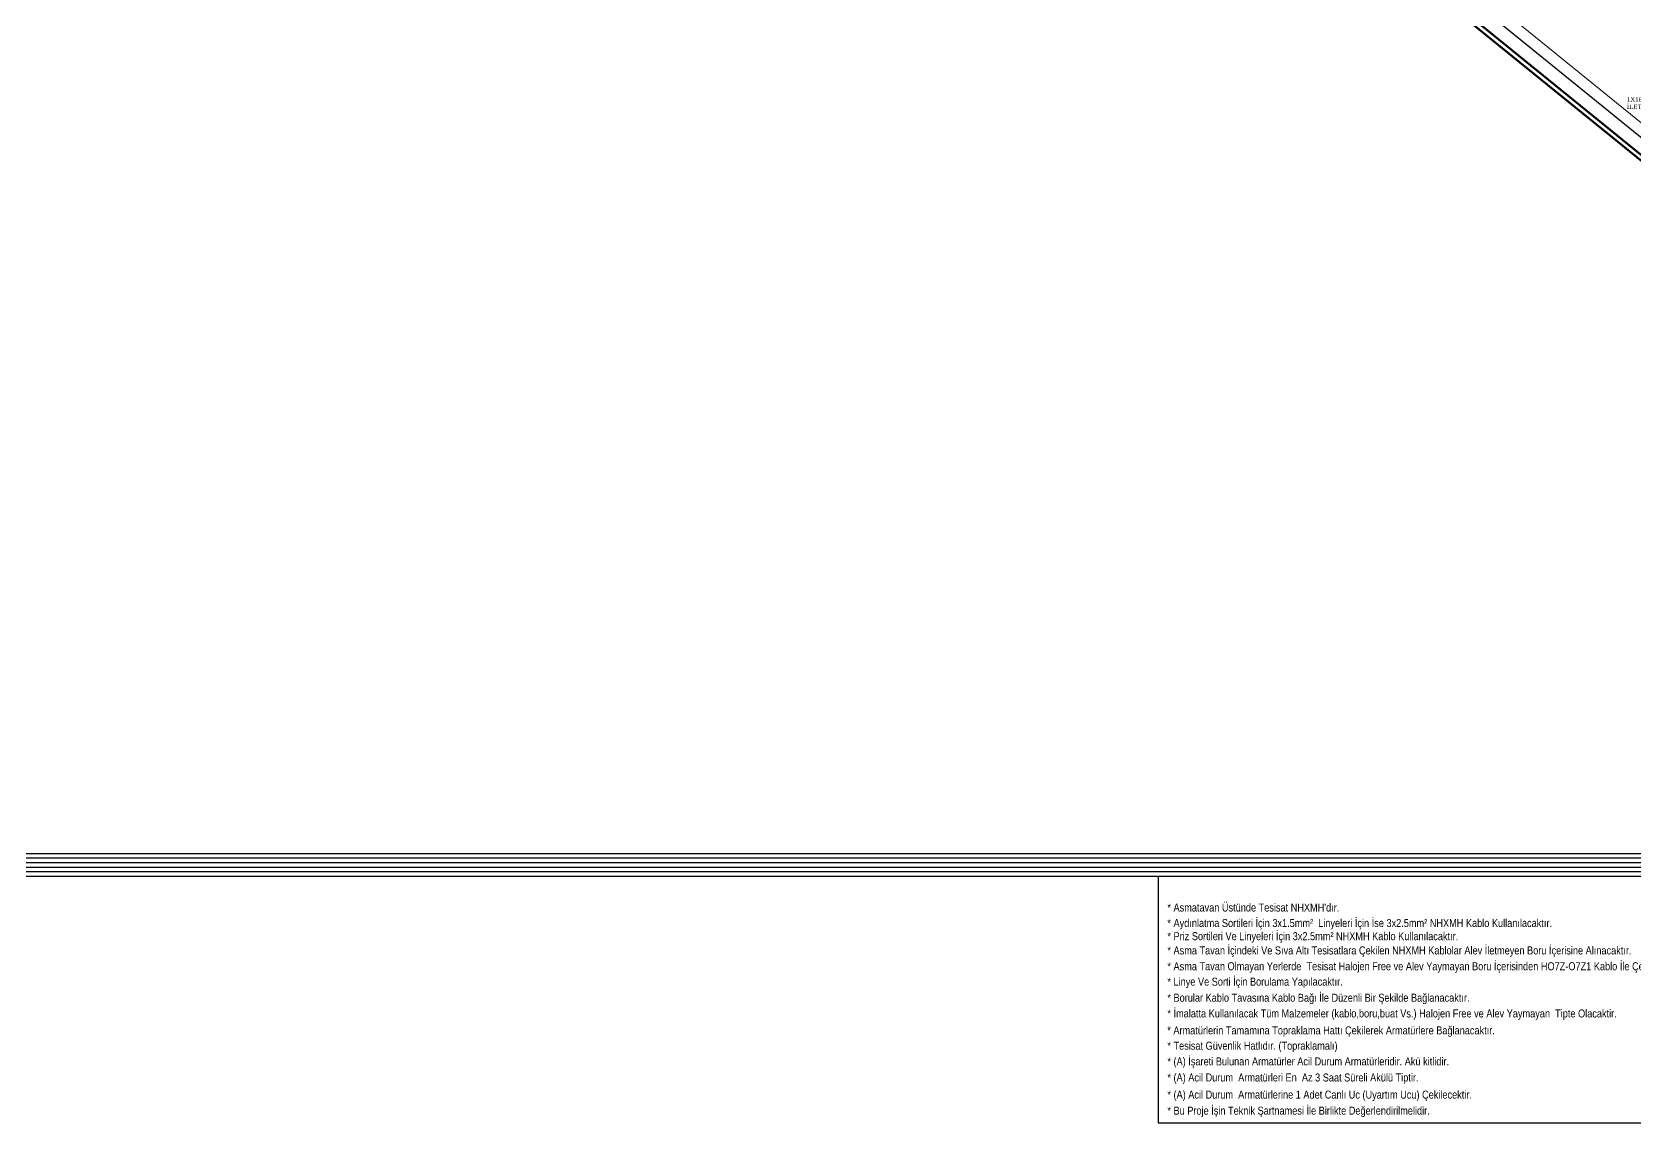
# Model space of a CAD drawing. Header units: millimetres. Extents: x 2046 to 14753, y 2361 to 29276.
# Drawn here: x 3803 to 5561, y 25762 to 26958 of the extents above; entities that cross this region are included whole.
import ezdxf

# ---------------------------------------------------------------- set-up
doc = ezdxf.new("R2010")
doc.units = ezdxf.units.MM
for name, color, linetype, lineweight in [('A.O. DUVAR', 7, 'Continuous', 50), ('TOPRAKLAMA', 44, 'Continuous', 18), ('yazi', 251, 'Continuous', 25)]:
    doc.layers.add(name, color=color, linetype=linetype, lineweight=lineweight)
doc.layers.add('aydınlatma', color=3, linetype='Continuous')
doc.layers.add('MYYAZI', color=3, linetype='Continuous')
doc.styles.add('MY01', font='ARIALN.TTF', dxfattribs={"height": 10})
doc.styles.add('YAZI', font='times.ttf', dxfattribs={"width": 0.85})

msp = doc.modelspace()

# ---------------------------------------------------------------- linework, layer by layer
at = {"layer": 'A.O. DUVAR'}
for p, q in [((4952.117, 27316.402), (5927.442, 26525.355)), ((5927.442, 26525.355), (4952.117, 27316.402)), ((5928.549, 26530.895), (4954.813, 27320.653))]:
    msp.add_line(p, q, dxfattribs=at)
at = {"layer": 'aydınlatma'}
msp.add_lwpolyline([(5256.369, 27095.387), (5931.869, 26547.516), (6114.33, 26601.397)], dxfattribs=at)
at = {"layer": 'MYYAZI', "color": 2}
msp.add_lwpolyline([(5038.096, 25761.925), (5619.065, 25761.925), (5619.065, 26032.18), (5038.096, 26032.18)], close=True, dxfattribs=at)
at = {"layer": 'TOPRAKLAMA'}
msp.add_lwpolyline([(6164.926, 28008.749), (5971.649, 28002.256), (4976.854, 28090.708), (4709.696, 28168.367), (4416.838, 27610.215), (4969.639, 27344.036), (5934.635, 26561.367), (7101.791, 26922.675)], dxfattribs=at)
at = {"layer": 'yazi'}
for p, q in [((11484.215, 26057.18), (2995.515, 26057.18)), ((11479.215, 26052.18), (3000.515, 26052.18)), ((11474.215, 26047.18), (3005.515, 26047.18)), ((11469.215, 26042.18), (3010.515, 26042.18)), ((11464.215, 26037.18), (3015.515, 26037.18)), ((11459.215, 26032.18), (3020.515, 26032.18))]:
    msp.add_line(p, q, dxfattribs=at)

# ---------------------------------------------------------------- texts
at = {"layer": 'MYYAZI', "color": 2, "style": 'MY01'}
for s, p in [("* Asmatavan Üstünde Tesisat NHXMH'dır.", (5048.378, 25993.774)), ('* Aydınlatma Sortileri İçin 3x1.5mm²  Linyeleri İçin İse 3x2.5mm² NHXMH Kablo Kullanılacaktır.', (5048.378, 25976.763)), ('* Priz Sortileri Ve Linyeleri İçin 3x2.5mm² NHXMH Kablo Kullanılacaktır.', (5048.378, 25962.333)), ('* Asma Tavan İçindeki Ve Sıva Altı Tesisatlara Çekilen NHXMH Kablolar Alev İletmeyen Boru İçerisine Alınacaktır. ', (5048.378, 25946.72)), ('* Asma Tavan Olmayan Yerlerde  Tesisat Halojen Free ve Alev Yaymayan Boru İçerisinden HO7Z-O7Z1 Kablo İle Çekilecektir.', (5048.378, 25929.361)), ('* Linye Ve Sorti İçin Borulama Yapılacaktır.', (5048.378, 25912.47)), ('* Borular Kablo Tavasına Kablo Bağı İle Düzenli Bir Şekilde Bağlanacaktır.', (5048.378, 25894.852)), ('* İmalatta Kullanılacak Tüm Malzemeler (kablo,boru,buat Vs.) Halojen Free ve Alev Yaymayan  Tipte Olacaktir.', (5048.378, 25877.628)), ('* Armatürlerin Tamamına Topraklama Hattı Çekilerek Armatürlere Bağlanacaktır.', (5048.251, 25859.05)), ('* Tesisat Güvenlik Hatlıdır. (Topraklamalı)', (5048.378, 25842.224)), ('* (A) İşareti Bulunan Armatürler Acil Durum Armatürleridir. Akü kitlidir.', (5048.378, 25825.033)), ('* (A) Acil Durum  Armatürleri En  Az 3 Saat Süreli Akülü Tiptir.', (5048.378, 25807.386)), ('* (A) Acil Durum  Armatürlerine 1 Adet Canlı Uc (Uyartım Ucu) Çekilecektir.', (5048.378, 25788.604)), ('* Bu Proje İşin Teknik Şartnamesi İle Birlikte Değerlendirilmelidir.', (5048.378, 25771.024))]:
    msp.add_text(s, height=8.775, dxfattribs=at).set_placement(p)
at = {"layer": 'TOPRAKLAMA', "color": 2, "insert": (5552.214, 26886.642), "char_height": 4.80249, "width": 57.19075, "attachment_point": 1, "style": 'YAZI'}
msp.add_mtext('{\\C256;1X16 ÖRGÜLÜ CU İLETKEN}', dxfattribs=at)

doc.saveas('drawing.dxf')
